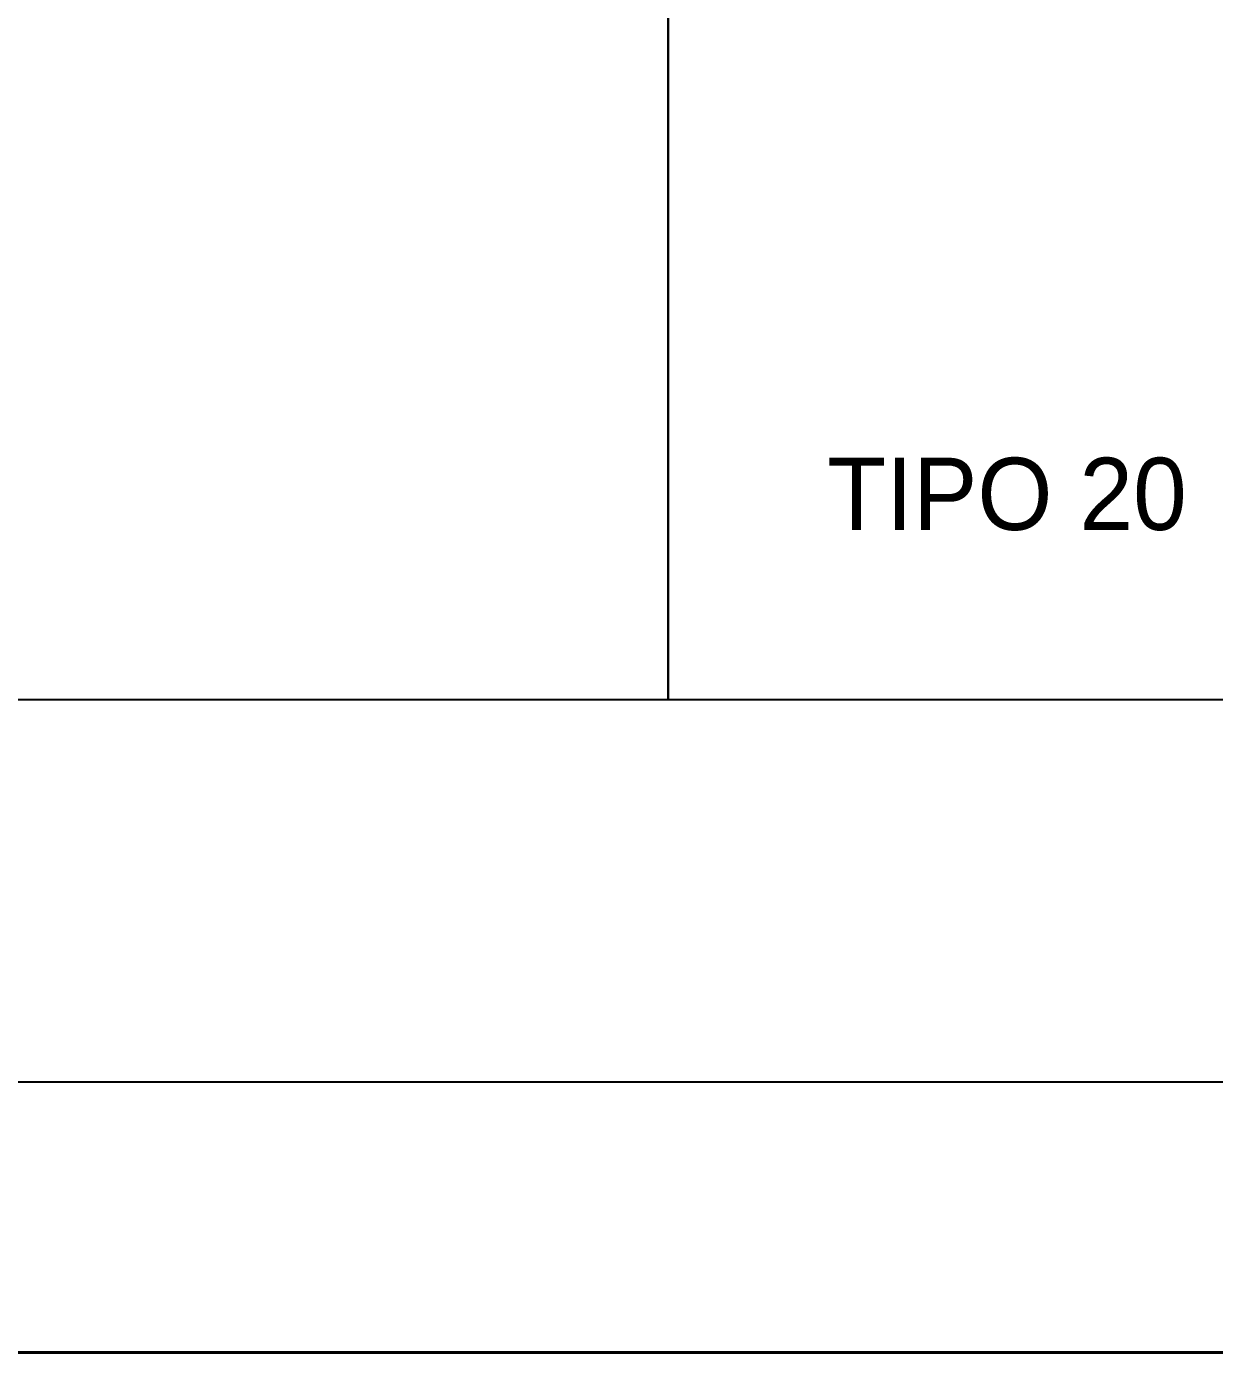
# Model space of a CAD drawing. Extents: x 17311 to 161354, y 153625 to 211469.
# Drawn here: x 19459.5 to 19813.1, y 205100.3 to 205495.1 of the extents above; entities that cross this region are included whole.
import ezdxf

# ---------------------------------------------------------------- set-up
doc = ezdxf.new("R2010")
doc.units = 0
doc.layers.get('0').update_dxf_attribs({"linetype": 'CONTINUOUS'})
doc.layers.add('8', color=111, linetype='CONTINUOUS')
doc.layers.add('FOLHA', color=255, linetype='CONTINUOUS', lineweight=40)
doc.styles.add('ROMAS860', font='ROMAS860.SHX', dxfattribs={"height": 8.5})

msp = doc.modelspace()

# ---------------------------------------------------------------- linework, layer by layer
at = {"color": 30}
msp.add_line((24239.28, 205180.82), (17511.8, 205180.82), dxfattribs=at)
at = {"layer": '8', "color": 5, "linetype": 'Continuous'}
for points in [[(19650.53, 205294.67), (19053.72, 205294.67), (19053.72, 206259.46), (19650.53, 206259.46)], [(20247.34, 205294.67), (19650.53, 205294.67), (19650.53, 206259.46), (20247.34, 206259.46)]]:
    msp.add_lwpolyline(points, close=True, dxfattribs=at)
at = {"layer": 'FOLHA'}
msp.add_line((24319.75, 205100.34), (17310.62, 205100.34), dxfattribs=at)

# ---------------------------------------------------------------- texts
at = {"linetype": 'Continuous', "style": 'ROMAS860'}
msp.add_text('TIPO 20', height=21.505, dxfattribs=at).set_placement((19697.82, 205345.19))

doc.saveas('drawing.dxf')
